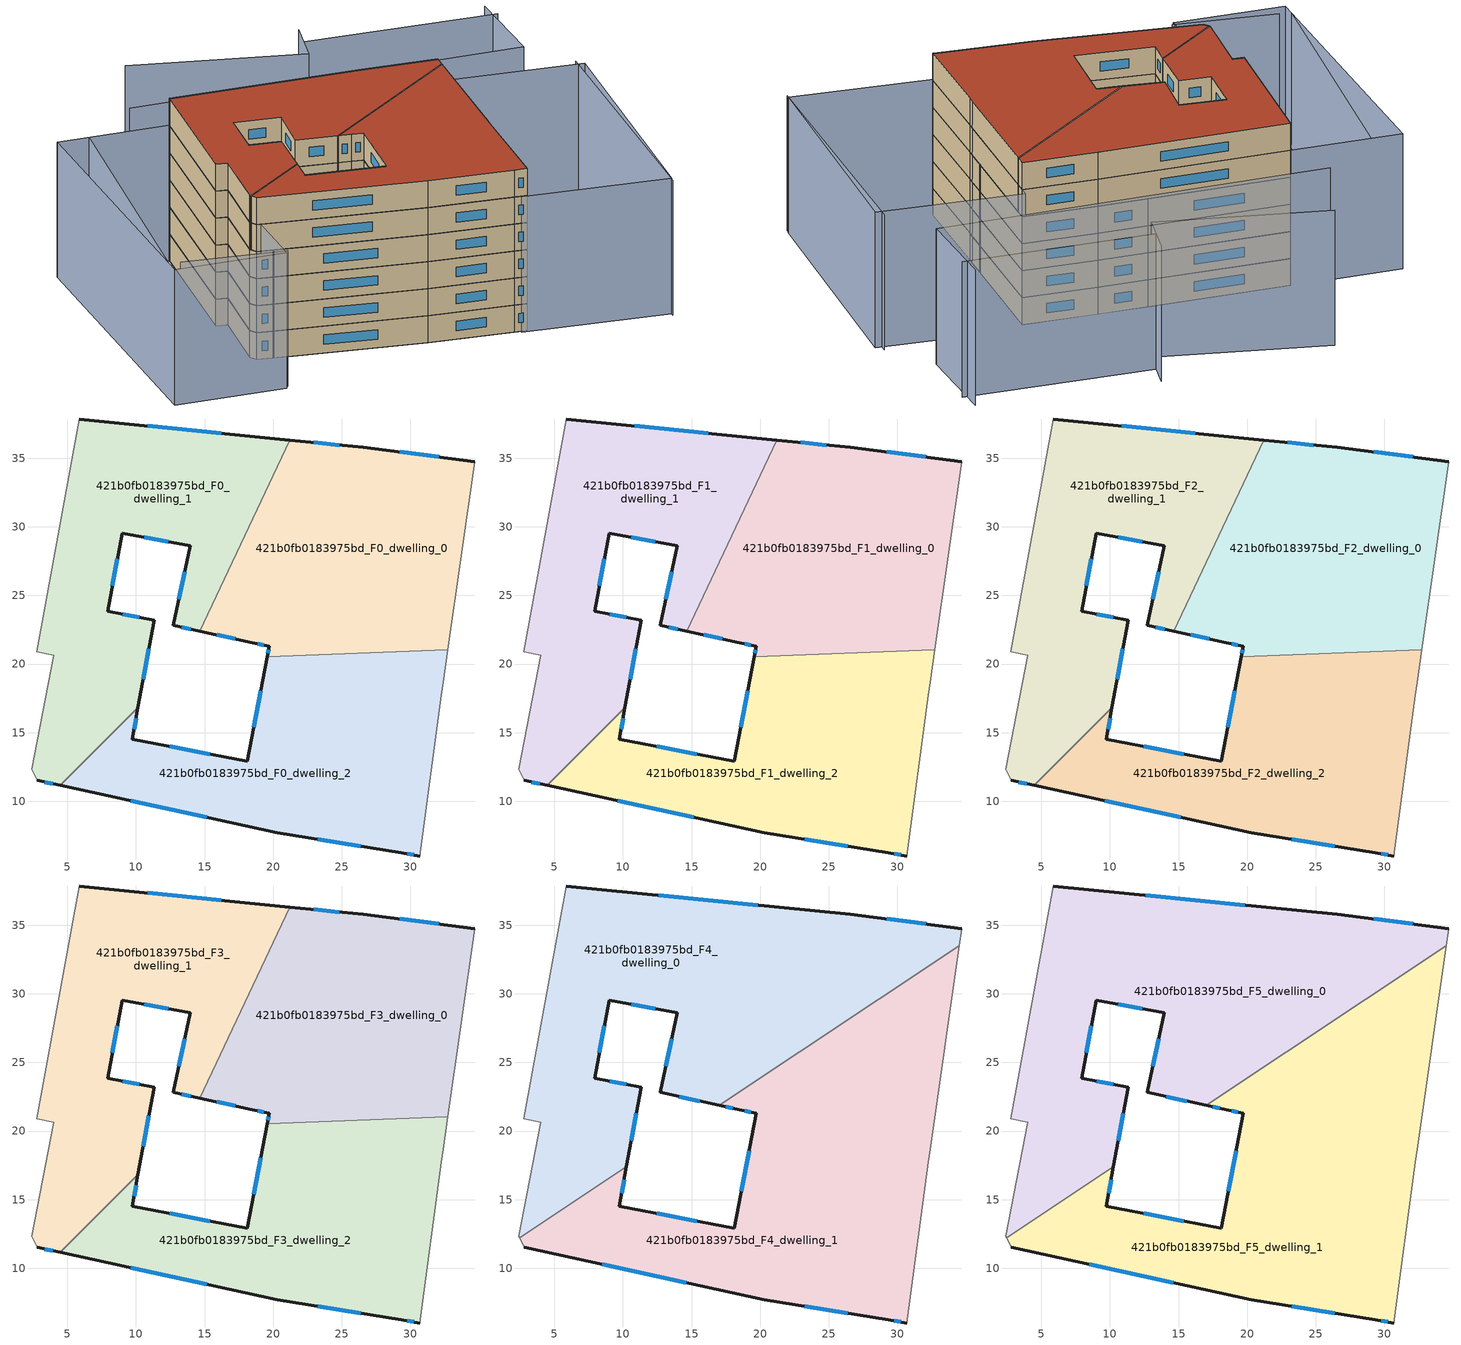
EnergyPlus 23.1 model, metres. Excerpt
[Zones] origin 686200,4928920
421b0fb0183975bd_F0_dwelling_0
 floor ground (EU_floor_Construction): 32.74,21.03 34.7,34.77 26.58,35.8 21.21,36.33 14.63,22.4 18.49,21.56 19.72,21.3 19.57,20.52 z0
 wall outside (EU_wall_Construction): 19.57,20.52 19.72,21.3 18.49,21.56 14.63,22.4 / 21.21,36.33 26.58,35.8 34.7,34.77 z0:3
 wall adiabatic (EU_wall_Construction): 34.7,34.77 32.74,21.03 z0:3
 wall to 421b0fb0183975bd_F0_dwelling_2 (EU_wall_Construction): 32.74,21.03 19.57,20.52 z0:3
 wall to 421b0fb0183975bd_F0_dwelling_1 (EU_wall_Construction): 14.63,22.4 21.21,36.33 z0:3
 window (EU_Window_Construction): 19.62,20.77 19.67,21.04 / 19.32,21.38 18.89,21.47 / 17.24,21.83 15.89,22.13 / 22.96,36.16 24.84,35.97 / 29.22,35.46 32.06,35.1 z0.98:2.02
421b0fb0183975bd_F0_dwelling_1
 floor ground (EU_floor_Construction): 10.15,16.81 11.33,23.21 7.93,23.84 8.99,29.55 13.97,28.62 12.7,22.83 14.63,22.4 21.21,36.33 5.85,37.87 2.78,20.91 4.01,20.65 2.4,12.33 2.81,11.52 4.48,11.16 z0
 wall outside (EU_wall_Construction): 5.85,37.87 21.21,36.33 / 14.63,22.4 12.7,22.83 13.97,28.62 8.99,29.55 7.93,23.84 11.33,23.21 10.15,16.81 / 4.48,11.16 2.81,11.52 z0:3
 wall adiabatic (EU_wall_Construction): 2.81,11.52 2.4,12.33 4.01,20.65 2.78,20.91 5.85,37.87 z0:3
 wall to 421b0fb0183975bd_F0_dwelling_2 (EU_wall_Construction): 10.15,16.81 4.48,11.16 z0:3
 window (EU_Window_Construction): 10.85,37.37 16.22,36.83 / 14.01,22.54 13.33,22.69 / 13.11,24.71 13.56,26.73 / 12.35,28.92 10.61,29.24 / 8.65,27.69 8.28,25.69 / 9.04,23.63 10.23,23.41 / 10.95,21.13 10.53,18.89 / 3.94,11.27 3.36,11.4 z0.98:2.02
421b0fb0183975bd_F0_dwelling_2
 floor ground (EU_floor_Construction): 30.7,6.01 32.27,17.72 32.4,18.66 32.74,21.03 19.57,20.52 18.11,12.9 9.72,14.52 10.15,16.81 4.48,11.16 20.31,7.72 29.34,6.25 z0
 wall outside (EU_wall_Construction): 30.7,6.01 29.34,6.25 20.31,7.72 4.48,11.16 / 10.15,16.81 9.72,14.52 18.11,12.9 19.57,20.52 z0:3
 wall adiabatic (EU_wall_Construction): 32.74,21.03 32.4,18.66 32.27,17.72 30.7,6.01 z0:3
 window (EU_Window_Construction): 30.26,6.09 29.78,6.17 / 26.4,6.73 23.25,7.24 / 15.16,8.84 9.63,10.04 / 10.01,16.06 9.86,15.26 / 12.45,13.99 15.38,13.42 / 18.59,15.38 19.1,18.04 z0.98:2.02
421b0fb0183975bd_F1_dwelling_0
 floor to 421b0fb0183975bd_F0_dwelling_0 (EU_floor_Construction): 32.74,21.03 34.7,34.77 26.58,35.8 21.21,36.33 14.63,22.4 18.49,21.56 19.72,21.3 19.57,20.52 z3
 wall outside (EU_wall_Construction): 19.57,20.52 19.72,21.3 18.49,21.56 14.63,22.4 / 21.21,36.33 26.58,35.8 34.7,34.77 z3:6
 wall adiabatic (EU_wall_Construction): 34.7,34.77 32.74,21.03 z3:6
 wall to 421b0fb0183975bd_F1_dwelling_2 (EU_wall_Construction): 32.74,21.03 19.57,20.52 z3:6
 wall to 421b0fb0183975bd_F1_dwelling_1 (EU_wall_Construction): 14.63,22.4 21.21,36.33 z3:6
 window (EU_Window_Construction): 19.62,20.77 19.67,21.04 / 19.32,21.38 18.89,21.47 / 17.24,21.83 15.89,22.13 / 22.96,36.16 24.84,35.97 / 29.22,35.46 32.06,35.1 z3.98:5.02
421b0fb0183975bd_F1_dwelling_1
 floor to 421b0fb0183975bd_F0_dwelling_1 (EU_floor_Construction): 10.15,16.81 11.33,23.21 7.93,23.84 8.99,29.55 13.97,28.62 12.7,22.83 14.63,22.4 21.21,36.33 5.85,37.87 2.78,20.91 4.01,20.65 2.4,12.33 2.81,11.52 4.48,11.16 z3
 wall outside (EU_wall_Construction): 5.85,37.87 21.21,36.33 / 14.63,22.4 12.7,22.83 13.97,28.62 8.99,29.55 7.93,23.84 11.33,23.21 10.15,16.81 / 4.48,11.16 2.81,11.52 z3:6
 wall adiabatic (EU_wall_Construction): 2.81,11.52 2.4,12.33 4.01,20.65 2.78,20.91 5.85,37.87 z3:6
 wall to 421b0fb0183975bd_F1_dwelling_2 (EU_wall_Construction): 10.15,16.81 4.48,11.16 z3:6
 window (EU_Window_Construction): 10.85,37.37 16.22,36.83 / 14.01,22.54 13.33,22.69 / 13.11,24.71 13.56,26.73 / 12.35,28.92 10.61,29.24 / 8.65,27.69 8.28,25.69 / 9.04,23.63 10.23,23.41 / 10.95,21.13 10.53,18.89 / 3.94,11.27 3.36,11.4 z3.98:5.02
421b0fb0183975bd_F1_dwelling_2
 floor to 421b0fb0183975bd_F0_dwelling_2 (EU_floor_Construction): 30.7,6.01 32.27,17.72 32.4,18.66 32.74,21.03 19.57,20.52 18.11,12.9 9.72,14.52 10.15,16.81 4.48,11.16 20.31,7.72 29.34,6.25 z3
 wall outside (EU_wall_Construction): 30.7,6.01 29.34,6.25 20.31,7.72 4.48,11.16 / 10.15,16.81 9.72,14.52 18.11,12.9 19.57,20.52 z3:6
 wall adiabatic (EU_wall_Construction): 32.74,21.03 32.4,18.66 32.27,17.72 30.7,6.01 z3:6
 window (EU_Window_Construction): 30.26,6.09 29.78,6.17 / 26.4,6.73 23.25,7.24 / 15.16,8.84 9.63,10.04 / 10.01,16.06 9.86,15.26 / 12.45,13.99 15.38,13.42 / 18.59,15.38 19.1,18.04 z3.98:5.02
421b0fb0183975bd_F2_dwelling_0
 floor to 421b0fb0183975bd_F1_dwelling_0 (EU_floor_Construction): 32.74,21.03 34.7,34.77 26.58,35.8 21.21,36.33 14.63,22.4 18.49,21.56 19.72,21.3 19.57,20.52 z6
 wall outside (EU_wall_Construction): 19.57,20.52 19.72,21.3 18.49,21.56 14.63,22.4 / 21.21,36.33 26.58,35.8 34.7,34.77 z6:9
 wall adiabatic (EU_wall_Construction): 34.7,34.77 32.74,21.03 z6:9
 wall to 421b0fb0183975bd_F2_dwelling_2 (EU_wall_Construction): 32.74,21.03 19.57,20.52 z6:9
 wall to 421b0fb0183975bd_F2_dwelling_1 (EU_wall_Construction): 14.63,22.4 21.21,36.33 z6:9
 window (EU_Window_Construction): 19.62,20.77 19.67,21.04 / 19.32,21.38 18.89,21.47 / 17.24,21.83 15.89,22.13 / 22.96,36.16 24.84,35.97 / 29.22,35.46 32.06,35.1 z6.98:8.02
421b0fb0183975bd_F2_dwelling_1
 floor to 421b0fb0183975bd_F1_dwelling_1 (EU_floor_Construction): 10.15,16.81 11.33,23.21 7.93,23.84 8.99,29.55 13.97,28.62 12.7,22.83 14.63,22.4 21.21,36.33 5.85,37.87 2.78,20.91 4.01,20.65 2.4,12.33 2.81,11.52 4.48,11.16 z6
 wall outside (EU_wall_Construction): 5.85,37.87 21.21,36.33 / 14.63,22.4 12.7,22.83 13.97,28.62 8.99,29.55 7.93,23.84 11.33,23.21 10.15,16.81 / 4.48,11.16 2.81,11.52 z6:9
 wall adiabatic (EU_wall_Construction): 2.81,11.52 2.4,12.33 4.01,20.65 2.78,20.91 5.85,37.87 z6:9
 wall to 421b0fb0183975bd_F2_dwelling_2 (EU_wall_Construction): 10.15,16.81 4.48,11.16 z6:9
 window (EU_Window_Construction): 10.85,37.37 16.22,36.83 / 14.01,22.54 13.33,22.69 / 13.11,24.71 13.56,26.73 / 12.35,28.92 10.61,29.24 / 8.65,27.69 8.28,25.69 / 9.04,23.63 10.23,23.41 / 10.95,21.13 10.53,18.89 / 3.94,11.27 3.36,11.4 z6.98:8.02
421b0fb0183975bd_F2_dwelling_2
 floor to 421b0fb0183975bd_F1_dwelling_2 (EU_floor_Construction): 30.7,6.01 32.27,17.72 32.4,18.66 32.74,21.03 19.57,20.52 18.11,12.9 9.72,14.52 10.15,16.81 4.48,11.16 20.31,7.72 29.34,6.25 z6
 wall outside (EU_wall_Construction): 30.7,6.01 29.34,6.25 20.31,7.72 4.48,11.16 / 10.15,16.81 9.72,14.52 18.11,12.9 19.57,20.52 z6:9
 wall adiabatic (EU_wall_Construction): 32.74,21.03 32.4,18.66 32.27,17.72 30.7,6.01 z6:9
 window (EU_Window_Construction): 30.26,6.09 29.78,6.17 / 26.4,6.73 23.25,7.24 / 15.16,8.84 9.63,10.04 / 10.01,16.06 9.86,15.26 / 12.45,13.99 15.38,13.42 / 18.59,15.38 19.1,18.04 z6.98:8.02
421b0fb0183975bd_F3_dwelling_0
 floor to 421b0fb0183975bd_F2_dwelling_0 (EU_floor_Construction): 32.74,21.03 34.7,34.77 26.58,35.8 21.21,36.33 14.63,22.4 18.49,21.56 19.72,21.3 19.57,20.52 z9
 wall outside (EU_wall_Construction): 19.57,20.52 19.72,21.3 18.49,21.56 14.63,22.4 / 21.21,36.33 26.58,35.8 34.7,34.77 z9:12
 wall adiabatic (EU_wall_Construction): 34.7,34.77 32.74,21.03 z9:12
 wall to 421b0fb0183975bd_F3_dwelling_2 (EU_wall_Construction): 32.74,21.03 19.57,20.52 z9:12
 wall to 421b0fb0183975bd_F3_dwelling_1 (EU_wall_Construction): 14.63,22.4 21.21,36.33 z9:12
 window (EU_Window_Construction): 19.62,20.77 19.67,21.04 / 19.32,21.38 18.89,21.47 / 17.24,21.83 15.89,22.13 / 22.96,36.16 24.84,35.97 / 29.22,35.46 32.06,35.1 z9.98:11.02
421b0fb0183975bd_F3_dwelling_1
 floor to 421b0fb0183975bd_F2_dwelling_1 (EU_floor_Construction): 10.15,16.81 11.33,23.21 7.93,23.84 8.99,29.55 13.97,28.62 12.7,22.83 14.63,22.4 21.21,36.33 5.85,37.87 2.78,20.91 4.01,20.65 2.4,12.33 2.81,11.52 4.48,11.16 z9
 wall outside (EU_wall_Construction): 5.85,37.87 21.21,36.33 / 14.63,22.4 12.7,22.83 13.97,28.62 8.99,29.55 7.93,23.84 11.33,23.21 10.15,16.81 / 4.48,11.16 2.81,11.52 z9:12
 wall adiabatic (EU_wall_Construction): 2.81,11.52 2.4,12.33 4.01,20.65 2.78,20.91 5.85,37.87 z9:12
 wall to 421b0fb0183975bd_F3_dwelling_2 (EU_wall_Construction): 10.15,16.81 4.48,11.16 z9:12
 window (EU_Window_Construction): 10.85,37.37 16.22,36.83 / 14.01,22.54 13.33,22.69 / 13.11,24.71 13.56,26.73 / 12.35,28.92 10.61,29.24 / 8.65,27.69 8.28,25.69 / 9.04,23.63 10.23,23.41 / 10.95,21.13 10.53,18.89 / 3.94,11.27 3.36,11.4 z9.98:11.02
421b0fb0183975bd_F3_dwelling_2
 floor to 421b0fb0183975bd_F2_dwelling_2 (EU_floor_Construction): 30.7,6.01 32.27,17.72 32.4,18.66 32.74,21.03 19.57,20.52 18.11,12.9 9.72,14.52 10.15,16.81 4.48,11.16 20.31,7.72 29.34,6.25 z9
 wall outside (EU_wall_Construction): 30.7,6.01 29.34,6.25 20.31,7.72 4.48,11.16 / 10.15,16.81 9.72,14.52 18.11,12.9 19.57,20.52 z9:12
 wall adiabatic (EU_wall_Construction): 32.74,21.03 32.4,18.66 32.27,17.72 30.7,6.01 z9:12
 window (EU_Window_Construction): 30.26,6.09 29.78,6.17 / 26.4,6.73 23.25,7.24 / 15.16,8.84 9.63,10.04 / 10.01,16.06 9.86,15.26 / 12.45,13.99 15.38,13.42 / 18.59,15.38 19.1,18.04 z9.98:11.02
421b0fb0183975bd_F4_dwelling_0
 floor to 421b0fb0183975bd_F3_dwelling_0 (EU_floor_Construction): 34.52,33.5 34.7,34.77 26.58,35.8 21.21,36.33 14.63,22.4 17.02,21.88 z12
 floor to 421b0fb0183975bd_F3_dwelling_1 (EU_floor_Construction): 10.25,17.39 11.33,23.21 7.93,23.84 8.99,29.55 13.97,28.62 12.7,22.83 14.63,22.4 21.21,36.33 5.85,37.87 2.78,20.91 4.01,20.65 2.4,12.33 2.46,12.21 z12
 wall outside (EU_wall_Construction): 17.02,21.88 12.7,22.83 13.97,28.62 8.99,29.55 7.93,23.84 11.33,23.21 10.25,17.39 / 5.85,37.87 26.58,35.8 34.7,34.77 z12:15
 wall adiabatic (EU_wall_Construction): 34.7,34.77 34.52,33.5 / 2.46,12.21 2.4,12.33 4.01,20.65 2.78,20.91 5.85,37.87 z12:15
 wall to 421b0fb0183975bd_F4_dwelling_1 (EU_wall_Construction): 34.52,33.5 17.02,21.88 / 10.25,17.39 2.46,12.21 z12:15
 window (EU_Window_Construction): 29.22,35.46 32.06,35.1 / 15.62,22.19 14.11,22.52 / 13.11,24.71 13.56,26.73 / 12.35,28.92 10.61,29.24 / 8.65,27.69 8.28,25.69 / 9.04,23.63 10.23,23.41 / 10.98,21.31 10.6,19.28 / 12.59,37.19 19.84,36.47 z12.98:14.02
421b0fb0183975bd_F4_dwelling_1
 floor to 421b0fb0183975bd_F3_dwelling_0 (EU_floor_Construction): 32.74,21.03 34.52,33.5 17.02,21.88 18.49,21.56 19.72,21.3 19.57,20.52 z12
 floor to 421b0fb0183975bd_F3_dwelling_2 (EU_floor_Construction): 30.7,6.01 32.27,17.72 32.4,18.66 32.74,21.03 19.57,20.52 18.11,12.9 9.72,14.52 10.15,16.81 4.48,11.16 20.31,7.72 29.34,6.25 z12
 floor to 421b0fb0183975bd_F3_dwelling_1 (EU_floor_Construction): 10.15,16.81 10.25,17.39 2.46,12.21 2.81,11.52 4.48,11.16 z12
 wall outside (EU_wall_Construction): 10.25,17.39 9.72,14.52 18.11,12.9 19.72,21.3 18.49,21.56 17.02,21.88 / 30.7,6.01 29.34,6.25 20.31,7.72 2.81,11.52 z12:15
 wall adiabatic (EU_wall_Construction): 2.81,11.52 2.46,12.21 / 34.52,33.5 32.4,18.66 32.27,17.72 30.7,6.01 z12:15
 window (EU_Window_Construction): 26.4,6.73 23.25,7.24 / 14.62,8.95 8.5,10.28 / 10.08,16.45 9.89,15.45 / 12.45,13.99 15.38,13.42 / 18.63,15.63 19.2,18.57 / 19.32,21.38 18.89,21.47 / 18.01,21.66 17.5,21.77 / 30.26,6.09 29.78,6.17 z12.98:14.02
421b0fb0183975bd_F5_dwelling_0
 floor to 421b0fb0183975bd_F4_dwelling_0 (EU_floor_Construction): 17.02,21.88 34.52,33.5 34.7,34.77 26.58,35.8 5.85,37.87 2.78,20.91 4.01,20.65 2.4,12.33 2.46,12.21 10.25,17.39 11.33,23.21 7.93,23.84 8.99,29.55 13.97,28.62 12.7,22.83 z15
 wall outside (EU_wall_Construction): 17.02,21.88 12.7,22.83 13.97,28.62 8.99,29.55 7.93,23.84 11.33,23.21 10.25,17.39 / 5.85,37.87 26.58,35.8 34.7,34.77 z15:18
 wall adiabatic (EU_wall_Construction): 34.7,34.77 34.52,33.5 / 2.46,12.21 2.4,12.33 4.01,20.65 2.78,20.91 5.85,37.87 z15:18
 wall to 421b0fb0183975bd_F5_dwelling_1 (EU_wall_Construction): 34.52,33.5 17.02,21.88 / 10.25,17.39 2.46,12.21 z15:18
 window (EU_Window_Construction): 29.22,35.46 32.06,35.1 / 15.62,22.19 14.11,22.52 / 13.11,24.71 13.56,26.73 / 12.35,28.92 10.61,29.24 / 8.65,27.69 8.28,25.69 / 9.04,23.63 10.23,23.41 / 10.98,21.31 10.6,19.28 / 12.59,37.19 19.84,36.47 z15.98:17.02
 roof outside (EU_roof_Construction): 34.7,34.77 34.52,33.5 17.02,21.88 12.7,22.83 13.97,28.62 8.99,29.55 7.93,23.84 11.33,23.21 10.25,17.39 2.46,12.21 2.4,12.33 4.01,20.65 2.78,20.91 5.85,37.87 26.58,35.8 z18
421b0fb0183975bd_F5_dwelling_1
 floor to 421b0fb0183975bd_F4_dwelling_1 (EU_floor_Construction): 30.7,6.01 32.27,17.72 32.4,18.66 34.52,33.5 17.02,21.88 18.49,21.56 19.72,21.3 18.11,12.9 9.72,14.52 10.25,17.39 2.46,12.21 2.81,11.52 20.31,7.72 29.34,6.25 z15
 wall outside (EU_wall_Construction): 10.25,17.39 9.72,14.52 18.11,12.9 19.72,21.3 18.49,21.56 17.02,21.88 / 30.7,6.01 29.34,6.25 20.31,7.72 2.81,11.52 z15:18
 wall adiabatic (EU_wall_Construction): 2.81,11.52 2.46,12.21 / 34.52,33.5 32.4,18.66 32.27,17.72 30.7,6.01 z15:18
 window (EU_Window_Construction): 26.4,6.73 23.25,7.24 / 14.62,8.95 8.5,10.28 / 10.08,16.45 9.89,15.45 / 12.45,13.99 15.38,13.42 / 18.63,15.63 19.2,18.57 / 19.32,21.38 18.89,21.47 / 18.01,21.66 17.5,21.77 / 30.26,6.09 29.78,6.17 z15.98:17.02
 roof outside (EU_roof_Construction): 34.52,33.5 32.4,18.66 32.27,17.72 30.7,6.01 29.34,6.25 20.31,7.72 2.81,11.52 2.46,12.21 10.25,17.39 9.72,14.52 18.11,12.9 19.72,21.3 18.49,21.56 17.02,21.88 z18
shading: -8.26,6.47 2.74,4.22 / -2.85,38.63 -9.52,6.75 / 45.67,2.96 50.01,34.25 / 48.16,48.36 27.38,50.71 / 47.82,50.75 46.86,39.78 / 46.86,39.78 4.16,43.54 / 28.28,53.75 26.5,47.88 / 26.5,47.88 8.43,53.34 / 5.85,37.87 2.41,3.79 / 2.41,3.79 -9.69,5.01 / -9.69,5.01 -6.25,39.09 / -6.25,39.09 5.85,37.87 / 45.74,3.43 30.02,5.98 / 30.02,5.98 34.88,35.84 / 34.88,35.84 50.59,33.29 / 50.59,33.29 45.74,3.43 z0:15
[Building]
EU S2 Campaign: North Axis=0; Terrain=City; Solar Distribution=FullExterior
[Site:Location]
Bologna: Latitude=44.5; Longitude=11.25; Time Zone=1; Elevation=37
[SizingPeriod:WeatherFileDays]
AnnualSizingPeriod: Begin Month=1; Begin Day of Month=1; End Month=12; End Day of Month=31; Day of Week for Start Day=Monday; Use Weather File Daylight Saving Period=No; Use Weather File Rain and Snow Indicators=No
[MATERIAL]
EU_InternalMass_Material: Roughness=MediumRough; Thickness=0.1; Conductivity=1; Density=1800; Specific Heat=900; Thermal Absorptance=0.9; Solar Absorptance=0.7; Visible Absorptance=0.7
[MATERIAL:NOMASS] Roughness=MediumRough; Thermal Absorptance=0.9; Solar Absorptance=0.7; Visible Absorptance=0.7
Name | Thermal Resistance
EU_wall_NoMass | 0.905828
EU_roof_NoMass | 0.37593
EU_floor_NoMass | 0.67114
[WINDOWMATERIAL:SIMPLEGLAZINGSYSTEM]
EU_Window_SimpleGlazing: UFactor=4.52486; Solar Heat Gain Coefficient=0.85; Visible Transmittance=0.85
[CONSTRUCTION]
EU_wall_Construction: EU_wall_NoMass
EU_roof_Construction: EU_roof_NoMass
EU_floor_Construction: EU_floor_NoMass
EU_InternalMass_Construction: EU_InternalMass_Material
EU_Window_Construction: EU_Window_SimpleGlazing
[ZONE] Type=1; Multiplier=1; Ceiling Height=autocalculate; Floor Area=autocalculate; Part of Total Floor Area=Yes
Name | Volume
421b0fb0183975bd_F0_dwelling_0; 421b0fb0183975bd_F1_dwelling_0; 421b0fb0183975bd_F2_dwelling_0; 421b0fb0183975bd_F3_dwelling_0 | 711.031
421b0fb0183975bd_F4_dwelling_0; 421b0fb0183975bd_F5_dwelling_0 | 1066.56
421b0fb0183975bd_F0_dwelling_1; 421b0fb0183975bd_F1_dwelling_1; 421b0fb0183975bd_F2_dwelling_1; 421b0fb0183975bd_F3_dwelling_1 | 711.053
421b0fb0183975bd_F4_dwelling_1 | 1066.54
421b0fb0183975bd_F5_dwelling_1 | 1066.57
421b0fb0183975bd_F0_dwelling_2 | 711.026
421b0fb0183975bd_F1_dwelling_2; 421b0fb0183975bd_F2_dwelling_2; 421b0fb0183975bd_F3_dwelling_2 | 711.029
[INTERNALMASS] Construction=EU_InternalMass_Construction
Name | Zone or ZoneList | Surface Area
421b0fb0183975bd_F0_dwelling_0_EU_InternalMass | 421b0fb0183975bd_F0_dwelling_0 | 237.011
421b0fb0183975bd_F0_dwelling_1_EU_InternalMass | 421b0fb0183975bd_F0_dwelling_1 | 237.018
421b0fb0183975bd_F0_dwelling_2_EU_InternalMass | 421b0fb0183975bd_F0_dwelling_2 | 237.009
421b0fb0183975bd_F1_dwelling_0_EU_InternalMass | 421b0fb0183975bd_F1_dwelling_0 | 237.011
421b0fb0183975bd_F1_dwelling_1_EU_InternalMass | 421b0fb0183975bd_F1_dwelling_1 | 237.018
421b0fb0183975bd_F1_dwelling_2_EU_InternalMass | 421b0fb0183975bd_F1_dwelling_2 | 237.009
421b0fb0183975bd_F2_dwelling_0_EU_InternalMass | 421b0fb0183975bd_F2_dwelling_0 | 237.011
421b0fb0183975bd_F2_dwelling_1_EU_InternalMass | 421b0fb0183975bd_F2_dwelling_1 | 237.018
421b0fb0183975bd_F2_dwelling_2_EU_InternalMass | 421b0fb0183975bd_F2_dwelling_2 | 237.009
421b0fb0183975bd_F3_dwelling_0_EU_InternalMass | 421b0fb0183975bd_F3_dwelling_0 | 237.011
421b0fb0183975bd_F3_dwelling_1_EU_InternalMass | 421b0fb0183975bd_F3_dwelling_1 | 237.018
421b0fb0183975bd_F3_dwelling_2_EU_InternalMass | 421b0fb0183975bd_F3_dwelling_2 | 237.009
421b0fb0183975bd_F4_dwelling_0_EU_InternalMass | 421b0fb0183975bd_F4_dwelling_0 | 355.522
421b0fb0183975bd_F4_dwelling_1_EU_InternalMass | 421b0fb0183975bd_F4_dwelling_1 | 355.523
421b0fb0183975bd_F5_dwelling_0_EU_InternalMass | 421b0fb0183975bd_F5_dwelling_0 | 355.522
421b0fb0183975bd_F5_dwelling_1_EU_InternalMass | 421b0fb0183975bd_F5_dwelling_1 | 355.523
[OTHEREQUIPMENT] Fuel Type=Electricity; Design Level Calculation Method=Watts/Area; Power per Zone Floor Area=1; Fraction Latent=0; Fraction Radiant=0; Fraction Lost=0; Carbon Dioxide Generation Rate=0; EndUse Subcategory=EU_Step8_InternalGains
Name | Zone or ZoneList or Space or SpaceList | Schedule
EU_Step8_InternalGain_421b0fb0183975bd_F0_dwelling_0_f000 | 421b0fb0183975bd_F0_dwelling_0 | EU_Step8_GainSchedule_421b0fb0183975bd_F0_dwelling_0_f000
EU_Step8_InternalGain_421b0fb0183975bd_F0_dwelling_1_f000 | 421b0fb0183975bd_F0_dwelling_1 | EU_Step8_GainSchedule_421b0fb0183975bd_F0_dwelling_1_f000
EU_Step8_InternalGain_421b0fb0183975bd_F0_dwelling_2_f000 | 421b0fb0183975bd_F0_dwelling_2 | EU_Step8_GainSchedule_421b0fb0183975bd_F0_dwelling_2_f000
EU_Step8_InternalGain_421b0fb0183975bd_F1_dwelling_0_f000 | 421b0fb0183975bd_F1_dwelling_0 | EU_Step8_GainSchedule_421b0fb0183975bd_F1_dwelling_0_f000
EU_Step8_InternalGain_421b0fb0183975bd_F1_dwelling_1_f000 | 421b0fb0183975bd_F1_dwelling_1 | EU_Step8_GainSchedule_421b0fb0183975bd_F1_dwelling_1_f000
EU_Step8_InternalGain_421b0fb0183975bd_F1_dwelling_2_f000 | 421b0fb0183975bd_F1_dwelling_2 | EU_Step8_GainSchedule_421b0fb0183975bd_F1_dwelling_2_f000
EU_Step8_InternalGain_421b0fb0183975bd_F2_dwelling_0_f000 | 421b0fb0183975bd_F2_dwelling_0 | EU_Step8_GainSchedule_421b0fb0183975bd_F2_dwelling_0_f000
EU_Step8_InternalGain_421b0fb0183975bd_F2_dwelling_1_f000 | 421b0fb0183975bd_F2_dwelling_1 | EU_Step8_GainSchedule_421b0fb0183975bd_F2_dwelling_1_f000
EU_Step8_InternalGain_421b0fb0183975bd_F2_dwelling_2_f000 | 421b0fb0183975bd_F2_dwelling_2 | EU_Step8_GainSchedule_421b0fb0183975bd_F2_dwelling_2_f000
EU_Step8_InternalGain_421b0fb0183975bd_F3_dwelling_0_f000 | 421b0fb0183975bd_F3_dwelling_0 | EU_Step8_GainSchedule_421b0fb0183975bd_F3_dwelling_0_f000
EU_Step8_InternalGain_421b0fb0183975bd_F3_dwelling_1_f000 | 421b0fb0183975bd_F3_dwelling_1 | EU_Step8_GainSchedule_421b0fb0183975bd_F3_dwelling_1_f000
EU_Step8_InternalGain_421b0fb0183975bd_F3_dwelling_2_f000 | 421b0fb0183975bd_F3_dwelling_2 | EU_Step8_GainSchedule_421b0fb0183975bd_F3_dwelling_2_f000
EU_Step8_InternalGain_421b0fb0183975bd_F4_dwelling_0_f000 | 421b0fb0183975bd_F4_dwelling_0 | EU_Step8_GainSchedule_421b0fb0183975bd_F4_dwelling_0_f000
EU_Step8_InternalGain_421b0fb0183975bd_F4_dwelling_1_f000 | 421b0fb0183975bd_F4_dwelling_1 | EU_Step8_GainSchedule_421b0fb0183975bd_F4_dwelling_1_f000
EU_Step8_InternalGain_421b0fb0183975bd_F5_dwelling_0_f000 | 421b0fb0183975bd_F5_dwelling_0 | EU_Step8_GainSchedule_421b0fb0183975bd_F5_dwelling_0_f000
EU_Step8_InternalGain_421b0fb0183975bd_F5_dwelling_1_f000 | 421b0fb0183975bd_F5_dwelling_1 | EU_Step8_GainSchedule_421b0fb0183975bd_F5_dwelling_1_f000
[ZONEVENTILATION:DESIGNFLOWRATE] Schedule=EU_AlwaysOn; Design Flow Rate Calculation Method=AirChanges/Hour; Air Changes per Hour=0.73129; Ventilation Type=Natural; Fan Pressure Rise=0; Fan Total Efficiency=1; Constant Term Coefficient=1; Temperature Term Coefficient=0; Velocity Term Coefficient=0; Velocity Squared Term Coefficient=0; Minimum Indoor Temperature=-100; Maximum Indoor Temperature=100; Delta Temperature=-100; Minimum Outdoor Temperature=-100; Maximum Outdoor Temperature=100; Maximum Wind Speed=40
Name | Zone or ZoneList or Space or SpaceList
EU_ConstantAir_421b0fb0183975bd_F0_dwelling_0 | 421b0fb0183975bd_F0_dwelling_0
EU_ConstantAir_421b0fb0183975bd_F0_dwelling_1 | 421b0fb0183975bd_F0_dwelling_1
EU_ConstantAir_421b0fb0183975bd_F0_dwelling_2 | 421b0fb0183975bd_F0_dwelling_2
EU_ConstantAir_421b0fb0183975bd_F1_dwelling_0 | 421b0fb0183975bd_F1_dwelling_0
EU_ConstantAir_421b0fb0183975bd_F1_dwelling_1 | 421b0fb0183975bd_F1_dwelling_1
EU_ConstantAir_421b0fb0183975bd_F1_dwelling_2 | 421b0fb0183975bd_F1_dwelling_2
EU_ConstantAir_421b0fb0183975bd_F2_dwelling_0 | 421b0fb0183975bd_F2_dwelling_0
EU_ConstantAir_421b0fb0183975bd_F2_dwelling_1 | 421b0fb0183975bd_F2_dwelling_1
EU_ConstantAir_421b0fb0183975bd_F2_dwelling_2 | 421b0fb0183975bd_F2_dwelling_2
EU_ConstantAir_421b0fb0183975bd_F3_dwelling_0 | 421b0fb0183975bd_F3_dwelling_0
EU_ConstantAir_421b0fb0183975bd_F3_dwelling_1 | 421b0fb0183975bd_F3_dwelling_1
EU_ConstantAir_421b0fb0183975bd_F3_dwelling_2 | 421b0fb0183975bd_F3_dwelling_2
EU_ConstantAir_421b0fb0183975bd_F4_dwelling_0 | 421b0fb0183975bd_F4_dwelling_0
EU_ConstantAir_421b0fb0183975bd_F4_dwelling_1 | 421b0fb0183975bd_F4_dwelling_1
EU_ConstantAir_421b0fb0183975bd_F5_dwelling_0 | 421b0fb0183975bd_F5_dwelling_0
EU_ConstantAir_421b0fb0183975bd_F5_dwelling_1 | 421b0fb0183975bd_F5_dwelling_1
[HVACTEMPLATE:THERMOSTAT] Constant Heating Setpoint=20; Constant Cooling Setpoint=50
EU_HeatOnly_421b0fb0183975bd_F0_dwelling_0; EU_HeatOnly_421b0fb0183975bd_F0_dwelling_1; EU_HeatOnly_421b0fb0183975bd_F0_dwelling_2; EU_HeatOnly_421b0fb0183975bd_F1_dwelling_0; EU_HeatOnly_421b0fb0183975bd_F1_dwelling_1; EU_HeatOnly_421b0fb0183975bd_F1_dwelling_2; EU_HeatOnly_421b0fb0183975bd_F2_dwelling_0; EU_HeatOnly_421b0fb0183975bd_F2_dwelling_1; EU_HeatOnly_421b0fb0183975bd_F2_dwelling_2; EU_HeatOnly_421b0fb0183975bd_F3_dwelling_0; EU_HeatOnly_421b0fb0183975bd_F3_dwelling_1; EU_HeatOnly_421b0fb0183975bd_F3_dwelling_2; EU_HeatOnly_421b0fb0183975bd_F4_dwelling_0; EU_HeatOnly_421b0fb0183975bd_F4_dwelling_1; EU_HeatOnly_421b0fb0183975bd_F5_dwelling_0; EU_HeatOnly_421b0fb0183975bd_F5_dwelling_1
[HVACTEMPLATE:ZONE:IDEALLOADSAIRSYSTEM] System Availability Schedule=EU_AlwaysOn; Maximum Heating Supply Air Temperature=50; Minimum Cooling Supply Air Temperature=13; Maximum Heating Supply Air Humidity Ratio=0.0156; Minimum Cooling Supply Air Humidity Ratio=0.0077; Heating Limit=NoLimit; Cooling Limit=NoLimit; Heating Availability Schedule=EU_AlwaysOn; Cooling Availability Schedule=EU_CoolingOff; Dehumidification Control Type=ConstantSensibleHeatRatio; Cooling Sensible Heat Ratio=0.7; Dehumidification Setpoint=60; Humidification Control Type=None; Humidification Setpoint=30; Outdoor Air Method=None; Outdoor Air Flow Rate per Person=0.00944; Outdoor Air Flow Rate per Zone Floor Area=0; Outdoor Air Flow Rate per Zone=0; Demand Controlled Ventilation Type=None; Outdoor Air Economizer Type=NoEconomizer; Heat Recovery Type=None; Sensible Heat Recovery Effectiveness=0.7; Latent Heat Recovery Effectiveness=0.65
Name | Template Thermostat
421b0fb0183975bd_F0_dwelling_0 | EU_HeatOnly_421b0fb0183975bd_F0_dwelling_0
421b0fb0183975bd_F0_dwelling_1 | EU_HeatOnly_421b0fb0183975bd_F0_dwelling_1
421b0fb0183975bd_F0_dwelling_2 | EU_HeatOnly_421b0fb0183975bd_F0_dwelling_2
421b0fb0183975bd_F1_dwelling_0 | EU_HeatOnly_421b0fb0183975bd_F1_dwelling_0
421b0fb0183975bd_F1_dwelling_1 | EU_HeatOnly_421b0fb0183975bd_F1_dwelling_1
421b0fb0183975bd_F1_dwelling_2 | EU_HeatOnly_421b0fb0183975bd_F1_dwelling_2
421b0fb0183975bd_F2_dwelling_0 | EU_HeatOnly_421b0fb0183975bd_F2_dwelling_0
421b0fb0183975bd_F2_dwelling_1 | EU_HeatOnly_421b0fb0183975bd_F2_dwelling_1
421b0fb0183975bd_F2_dwelling_2 | EU_HeatOnly_421b0fb0183975bd_F2_dwelling_2
421b0fb0183975bd_F3_dwelling_0 | EU_HeatOnly_421b0fb0183975bd_F3_dwelling_0
421b0fb0183975bd_F3_dwelling_1 | EU_HeatOnly_421b0fb0183975bd_F3_dwelling_1
421b0fb0183975bd_F3_dwelling_2 | EU_HeatOnly_421b0fb0183975bd_F3_dwelling_2
421b0fb0183975bd_F4_dwelling_0 | EU_HeatOnly_421b0fb0183975bd_F4_dwelling_0
421b0fb0183975bd_F4_dwelling_1 | EU_HeatOnly_421b0fb0183975bd_F4_dwelling_1
421b0fb0183975bd_F5_dwelling_0 | EU_HeatOnly_421b0fb0183975bd_F5_dwelling_0
421b0fb0183975bd_F5_dwelling_1 | EU_HeatOnly_421b0fb0183975bd_F5_dwelling_1
[SIZING:ZONE] Zone Cooling Design Supply Air Temperature Input Method=SupplyAirTemperature; Zone Cooling Design Supply Air Temperature=13; Zone Heating Design Supply Air Temperature Input Method=SupplyAirTemperature; Zone Heating Design Supply Air Temperature=50; Zone Cooling Design Supply Air Humidity Ratio=0.008; Zone Heating Design Supply Air Humidity Ratio=0.008; Cooling Design Air Flow Method=DesignDay; Cooling Design Air Flow Rate=0; Cooling Minimum Air Flow per Zone Floor Area=0.000762; Cooling Minimum Air Flow=0; Cooling Minimum Air Flow Fraction=0.2; Heating Design Air Flow Method=DesignDay; Heating Design Air Flow Rate=0; Heating Maximum Air Flow per Zone Floor Area=0.002032; Heating Maximum Air Flow=0.141576; Heating Maximum Air Flow Fraction=0.3; Account for Dedicated Outdoor Air System=No; Dedicated Outdoor Air System Control Strategy=NeutralSupplyAir; Dedicated Outdoor Air Low Setpoint Temperature for Design=autosize; Dedicated Outdoor Air High Setpoint Temperature for Design=autosize; Zone Load Sizing Method=Sensible Load Only No Latent Load; Zone Latent Cooling Design Supply Air Humidity Ratio Input Method=HumidityRatioDifference; Zone Cooling Design Supply Air Humidity Ratio Difference=0.005; Zone Latent Heating Design Supply Air Humidity Ratio Input Method=HumidityRatioDifference; Zone Humidification Design Supply Air Humidity Ratio Difference=0.005
421b0fb0183975bd_F0_dwelling_0; 421b0fb0183975bd_F0_dwelling_1; 421b0fb0183975bd_F0_dwelling_2; 421b0fb0183975bd_F1_dwelling_0; 421b0fb0183975bd_F1_dwelling_1; 421b0fb0183975bd_F1_dwelling_2; 421b0fb0183975bd_F2_dwelling_0; 421b0fb0183975bd_F2_dwelling_1; 421b0fb0183975bd_F2_dwelling_2; 421b0fb0183975bd_F3_dwelling_0; 421b0fb0183975bd_F3_dwelling_1; 421b0fb0183975bd_F3_dwelling_2; 421b0fb0183975bd_F4_dwelling_0; 421b0fb0183975bd_F4_dwelling_1; 421b0fb0183975bd_F5_dwelling_0; 421b0fb0183975bd_F5_dwelling_1
[SCHEDULE:CONSTANT]
Name | Hourly Value
EU_AlwaysOn | 1
EU_CoolingOff | 0
[SCHEDULE:FILE] Column Number=1; Rows to Skip at Top=0; Number of Hours of Data=8760; Column Separator=Comma; Interpolate to Timestep=No; Minutes per Item=60; Adjust Schedule for Daylight Savings=Yes
Name | File
EU_Step8_GainSchedule_421b0fb0183975bd_F0_dwelling_0_f000 | ../../schedules/421b0fb0183975bd/421b0fb0183975bd_F0_dwelling_0_f000_gain.csv
EU_Step8_GainSchedule_421b0fb0183975bd_F0_dwelling_1_f000 | ../../schedules/421b0fb0183975bd/421b0fb0183975bd_F0_dwelling_1_f000_gain.csv
EU_Step8_GainSchedule_421b0fb0183975bd_F0_dwelling_2_f000 | ../../schedules/421b0fb0183975bd/421b0fb0183975bd_F0_dwelling_2_f000_gain.csv
EU_Step8_GainSchedule_421b0fb0183975bd_F1_dwelling_0_f000 | ../../schedules/421b0fb0183975bd/421b0fb0183975bd_F1_dwelling_0_f000_gain.csv
EU_Step8_GainSchedule_421b0fb0183975bd_F1_dwelling_1_f000 | ../../schedules/421b0fb0183975bd/421b0fb0183975bd_F1_dwelling_1_f000_gain.csv
EU_Step8_GainSchedule_421b0fb0183975bd_F1_dwelling_2_f000 | ../../schedules/421b0fb0183975bd/421b0fb0183975bd_F1_dwelling_2_f000_gain.csv
EU_Step8_GainSchedule_421b0fb0183975bd_F2_dwelling_0_f000 | ../../schedules/421b0fb0183975bd/421b0fb0183975bd_F2_dwelling_0_f000_gain.csv
EU_Step8_GainSchedule_421b0fb0183975bd_F2_dwelling_1_f000 | ../../schedules/421b0fb0183975bd/421b0fb0183975bd_F2_dwelling_1_f000_gain.csv
EU_Step8_GainSchedule_421b0fb0183975bd_F2_dwelling_2_f000 | ../../schedules/421b0fb0183975bd/421b0fb0183975bd_F2_dwelling_2_f000_gain.csv
EU_Step8_GainSchedule_421b0fb0183975bd_F3_dwelling_0_f000 | ../../schedules/421b0fb0183975bd/421b0fb0183975bd_F3_dwelling_0_f000_gain.csv
EU_Step8_GainSchedule_421b0fb0183975bd_F3_dwelling_1_f000 | ../../schedules/421b0fb0183975bd/421b0fb0183975bd_F3_dwelling_1_f000_gain.csv
EU_Step8_GainSchedule_421b0fb0183975bd_F3_dwelling_2_f000 | ../../schedules/421b0fb0183975bd/421b0fb0183975bd_F3_dwelling_2_f000_gain.csv
EU_Step8_GainSchedule_421b0fb0183975bd_F4_dwelling_0_f000 | ../../schedules/421b0fb0183975bd/421b0fb0183975bd_F4_dwelling_0_f000_gain.csv
EU_Step8_GainSchedule_421b0fb0183975bd_F4_dwelling_1_f000 | ../../schedules/421b0fb0183975bd/421b0fb0183975bd_F4_dwelling_1_f000_gain.csv
EU_Step8_GainSchedule_421b0fb0183975bd_F5_dwelling_0_f000 | ../../schedules/421b0fb0183975bd/421b0fb0183975bd_F5_dwelling_0_f000_gain.csv
EU_Step8_GainSchedule_421b0fb0183975bd_F5_dwelling_1_f000 | ../../schedules/421b0fb0183975bd/421b0fb0183975bd_F5_dwelling_1_f000_gain.csv
